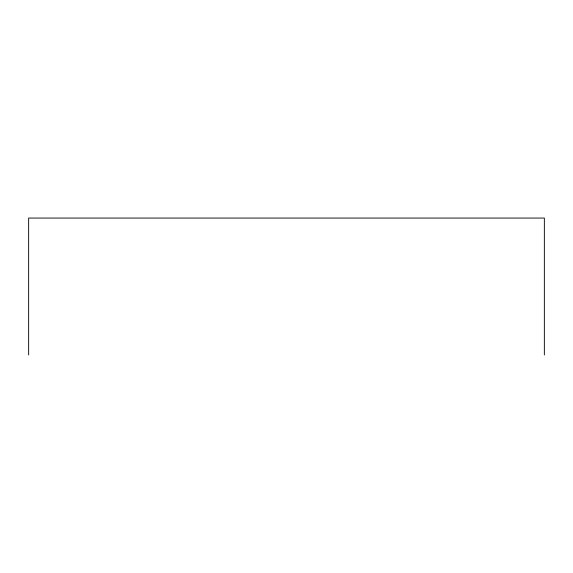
<?xml version="1.0" encoding="UTF-8"?>
<svg xmlns="http://www.w3.org/2000/svg" width="573" height="573" viewBox="0 0 573 573"><rect width="100%" height="100%" fill="white"/><g stroke="black" fill="none" stroke-linecap="round" stroke-linejoin="round"><path stroke-width="0.86" d="M544.35 354.945L544.35 218.055L28.65 218.055L28.65 354.945"/></g></svg>
